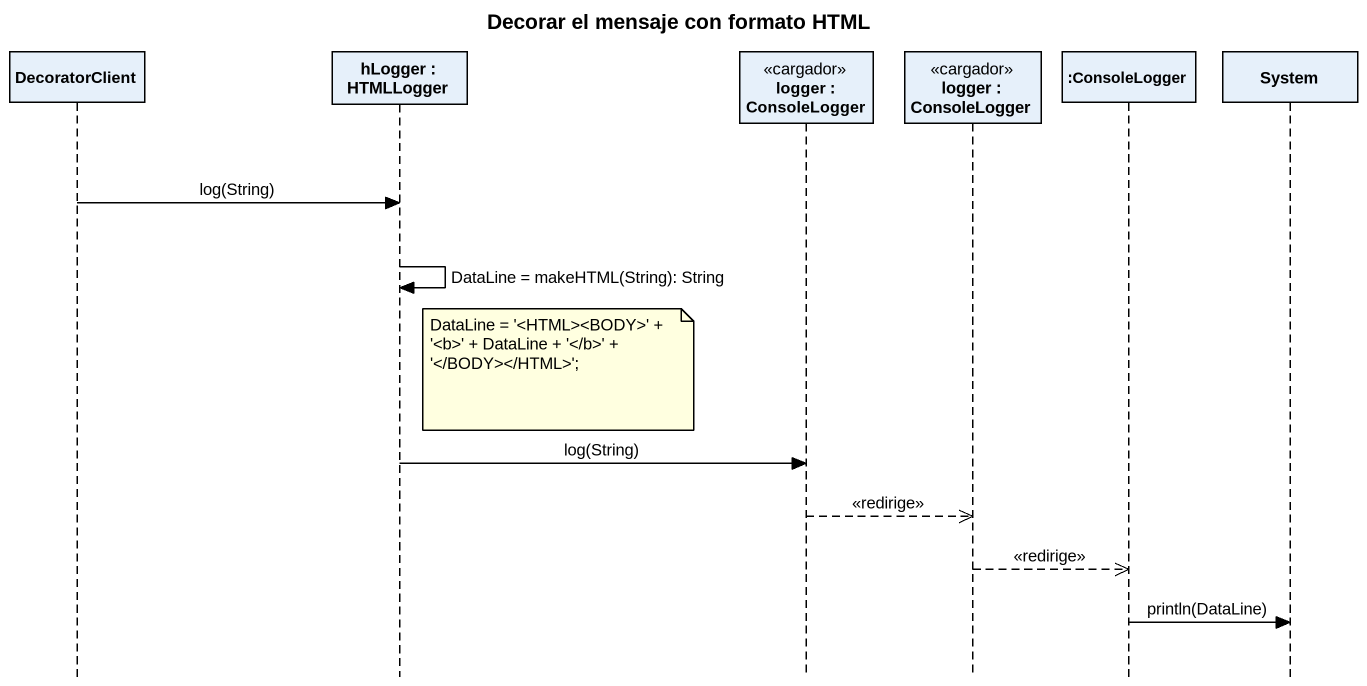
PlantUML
@startuml
title Decorar el mensaje con formato HTML
hide footbox
participant DecoratorClient
participant "hLogger : HTMLLogger" as hLogger
participant "logger : ConsoleLogger" as logger <<cargador>>
participant "logger : ConsoleLogger" as logger_2 <<cargador>>
participant ":ConsoleLogger" as ConsoleLogger
participant System

DecoratorClient -> hLogger : log(String)
hLogger -> hLogger : DataLine = makeHTML(String): String
note right of hLogger : DataLine = '<HTML><BODY>' + '~<b>' + DataLine + '~</b>' + '</BODY></HTML>';
hLogger -> logger : log(String)
logger -->> logger_2 : <<redirige>>
logger_2 -->> ConsoleLogger : <<redirige>>
ConsoleLogger -> System : println(DataLine)
@enduml
